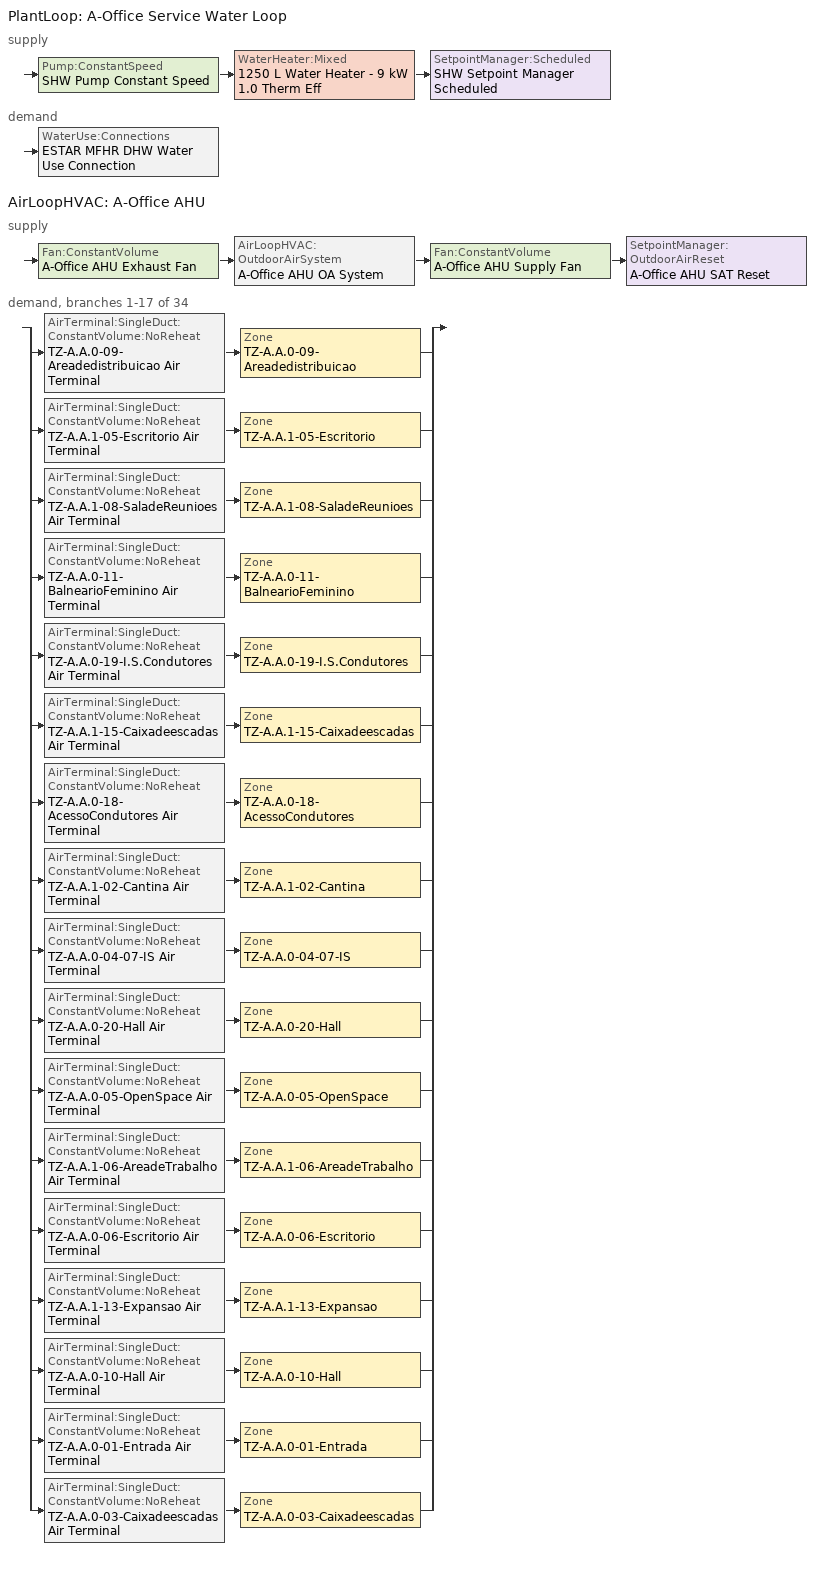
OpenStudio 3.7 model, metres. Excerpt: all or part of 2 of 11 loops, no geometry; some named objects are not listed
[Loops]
PlantLoop 'A-Office Service Water Loop'
 supply: Pump:ConstantSpeed 'SHW Pump Constant Speed' > WaterHeater:Mixed '1250 L Water Heater - 9 kW 1.0 Therm Eff' > SetpointManager:Scheduled 'SHW Setpoint Manager Scheduled'
 demand: WaterUse:Connections 'ESTAR MFHR DHW Water Use Connection'
AirLoopHVAC 'A-Office AHU'
 supply: Fan:ConstantVolume 'A-Office AHU Exhaust Fan' > AirLoopHVAC:OutdoorAirSystem 'A-Office AHU OA System' > Fan:ConstantVolume 'A-Office AHU Supply Fan' > SetpointManager:OutdoorAirReset 'A-Office AHU SAT Reset'
 demand, branches 1-17 of 34: split
  | AirTerminal:SingleDuct:ConstantVolume:NoReheat 'TZ-A.A.0-09-Areadedistribuicao Air Terminal' > Zone 'TZ-A.A.0-09-Areadedistribuicao'
  | AirTerminal:SingleDuct:ConstantVolume:NoReheat 'TZ-A.A.1-05-Escritorio Air Terminal' > Zone 'TZ-A.A.1-05-Escritorio'
  | AirTerminal:SingleDuct:ConstantVolume:NoReheat 'TZ-A.A.1-08-SaladeReunioes Air Terminal' > Zone 'TZ-A.A.1-08-SaladeReunioes'
  | AirTerminal:SingleDuct:ConstantVolume:NoReheat 'TZ-A.A.0-11-BalnearioFeminino Air Terminal' > Zone 'TZ-A.A.0-11-BalnearioFeminino'
  | AirTerminal:SingleDuct:ConstantVolume:NoReheat 'TZ-A.A.0-19-I.S.Condutores Air Terminal' > Zone 'TZ-A.A.0-19-I.S.Condutores'
  | AirTerminal:SingleDuct:ConstantVolume:NoReheat 'TZ-A.A.1-15-Caixadeescadas Air Terminal' > Zone 'TZ-A.A.1-15-Caixadeescadas'
  | AirTerminal:SingleDuct:ConstantVolume:NoReheat 'TZ-A.A.0-18-AcessoCondutores Air Terminal' > Zone 'TZ-A.A.0-18-AcessoCondutores'
  | AirTerminal:SingleDuct:ConstantVolume:NoReheat 'TZ-A.A.1-02-Cantina Air Terminal' > Zone 'TZ-A.A.1-02-Cantina'
  | AirTerminal:SingleDuct:ConstantVolume:NoReheat 'TZ-A.A.0-04-07-IS Air Terminal' > Zone 'TZ-A.A.0-04-07-IS'
  | AirTerminal:SingleDuct:ConstantVolume:NoReheat 'TZ-A.A.0-20-Hall Air Terminal' > Zone 'TZ-A.A.0-20-Hall'
  | AirTerminal:SingleDuct:ConstantVolume:NoReheat 'TZ-A.A.0-05-OpenSpace Air Terminal' > Zone 'TZ-A.A.0-05-OpenSpace'
  | AirTerminal:SingleDuct:ConstantVolume:NoReheat 'TZ-A.A.1-06-AreadeTrabalho Air Terminal' > Zone 'TZ-A.A.1-06-AreadeTrabalho'
  | AirTerminal:SingleDuct:ConstantVolume:NoReheat 'TZ-A.A.0-06-Escritorio Air Terminal' > Zone 'TZ-A.A.0-06-Escritorio'
  | AirTerminal:SingleDuct:ConstantVolume:NoReheat 'TZ-A.A.1-13-Expansao Air Terminal' > Zone 'TZ-A.A.1-13-Expansao'
  | AirTerminal:SingleDuct:ConstantVolume:NoReheat 'TZ-A.A.0-10-Hall Air Terminal' > Zone 'TZ-A.A.0-10-Hall'
  | AirTerminal:SingleDuct:ConstantVolume:NoReheat 'TZ-A.A.0-01-Entrada Air Terminal' > Zone 'TZ-A.A.0-01-Entrada'
  | AirTerminal:SingleDuct:ConstantVolume:NoReheat 'TZ-A.A.0-03-Caixadeescadas Air Terminal' > Zone 'TZ-A.A.0-03-Caixadeescadas'
[Sizing:Zone] Zone Cooling Design Supply Air Temperature Input Method=SupplyAirTemperature; Zone Cooling Design Supply Air Temperature {C}=13; Zone Cooling Design Supply Air Temperature Difference {deltaC}=11.11; Zone Heating Design Supply Air Temperature Input Method=SupplyAirTemperature; Zone Heating Design Supply Air Temperature {C}=41; Zone Heating Design Supply Air Temperature Difference {deltaC}=11.11; Zone Cooling Design Supply Air Humidity Ratio {kg-H2O/kg-air}=0.0085; Zone Heating Design Supply Air Humidity Ratio {kg-H2O/kg-air}=0.008; Cooling Design Air Flow Method=DesignDay; Heating Design Air Flow Method=DesignDay; Heating Maximum Air Flow Fraction=1; Account for Dedicated Outdoor Air System=No; Dedicated Outdoor Air System Control Strategy=NeutralSupplyAir; Dedicated Outdoor Air Low Setpoint Temperature for Design {C}=22; Dedicated Outdoor Air High Setpoint Temperature for Design {C}=24; Zone Load Sizing Method=Sensible Load Only No Latent Load; Zone Latent Cooling Design Supply Air Humidity Ratio Input Method=HumidityRatioDifference; Zone Cooling Design Supply Air Humidity Ratio Difference {kgWater/kgDryAir}=0.005; Zone Latent Heating Design Supply Air Humidity Ratio Input Method=HumidityRatioDifference; Zone Humidification Design Supply Air Humidity Ratio Difference {kgWater/kgDryAir}=0.005
TZ-A.A.0-09-Areadedistribuicao; TZ-A.A.0-18-AcessoCondutores; TZ-A.A.1-02-Cantina; TZ-A.A.0-20-Hall; TZ-A.A.0-05-OpenSpace; TZ-A.A.1-15-Caixadeescadas; TZ-A.A.0-19-I.S.Condutores; TZ-A.A.0-11-BalnearioFeminino; TZ-A.A.0-06-Escritorio; TZ-A.A.0-01-Entrada; TZ-A.A.0-04-07-IS; TZ-A.A.0-03-Caixadeescadas; TZ-A.A.0-10-Hall; TZ-A.A.1-06-AreadeTrabalho; TZ-A.A.1-08-SaladeReunioes; TZ-A.A.1-05-Escritorio; TZ-A.A.1-13-Expansao
[Zone equipment]
TZ-A.A.0-09-Areadedistribuicao: TZ-A.A.0-09-Areadedistribuicao Air Terminal
TZ-A.A.0-18-AcessoCondutores: TZ-A.A.0-18-AcessoCondutores Air Terminal
TZ-A.A.1-02-Cantina: TZ-A.A.1-02-Cantina VRF Terminal Unit, TZ-A.A.1-02-Cantina Air Terminal
TZ-A.A.0-20-Hall: TZ-A.A.0-20-Hall Air Terminal
TZ-A.A.0-05-OpenSpace: TZ-A.A.0-05-OpenSpace VRF Terminal Unit, TZ-A.A.0-05-OpenSpace Air Terminal
TZ-A.A.1-15-Caixadeescadas: TZ-A.A.1-15-Caixadeescadas Air Terminal
TZ-A.A.0-19-I.S.Condutores: TZ-A.A.0-19-I.S.Condutores Air Terminal
TZ-A.A.0-11-BalnearioFeminino: TZ-A.A.0-11-BalnearioFeminino VRF Terminal Unit, TZ-A.A.0-11-BalnearioFeminino Air Terminal
TZ-A.A.0-06-Escritorio: TZ-A.A.0-06-Escritorio VRF Terminal Unit, TZ-A.A.0-06-Escritorio Air Terminal
TZ-A.A.0-01-Entrada: TZ-A.A.0-01-Entrada VRF Terminal Unit, TZ-A.A.0-01-Entrada Air Terminal
TZ-A.A.0-04-07-IS: TZ-A.A.0-04-07-IS Air Terminal
TZ-A.A.0-03-Caixadeescadas: TZ-A.A.0-03-Caixadeescadas Air Terminal
TZ-A.A.0-10-Hall: TZ-A.A.0-10-Hall Air Terminal
TZ-A.A.1-06-AreadeTrabalho: TZ-A.A.1-06-AreadeTrabalho VRF Terminal Unit, TZ-A.A.1-06-AreadeTrabalho Air Terminal
TZ-A.A.1-08-SaladeReunioes: TZ-A.A.1-08-SaladeReunioes VRF Terminal Unit, TZ-A.A.1-08-SaladeReunioes Air Terminal
TZ-A.A.1-05-Escritorio: TZ-A.A.1-05-Escritorio VRF Terminal Unit, TZ-A.A.1-05-Escritorio Air Terminal
TZ-A.A.1-13-Expansao: TZ-A.A.1-13-Expansao Air Terminal
[WaterUse:Equipment:Definition] Target Temperature Schedule=SHW_Temperature_40C; Sensible Fraction Schedule=WaterUse Sensible Fraction Schedule 20p; Latent Fraction Schedule=WaterUse Latent Fraction Schedule 5p
Name | Peak Flow Rate {m3/s}
A.A.0-11-BalnearioFeminino Sink Water Use Equipment Definition; A.A.0-04-07-IS Sink Water Use Equipment Definition; A.A.0-12-BalnearioMasculino Sink Water Use Equipment Definition; A.A.0-19-I.S.Condutores Sink Water Use Equipment Definition | 0.0002
A.A.0-11-BalnearioFeminino Shower Water Use Equipment Definition; A.A.0-12-BalnearioMasculino Shower Water Use Equipment Definition | 0.000533333
A.A.0-13-14-15-IS Sink Water Use Equipment Definition | 0.0005
A.A.0-16-GabineteMedico Sink Water Use Equipment Definition; A.A.1-02-Cantina Sink Water Use Equipment Definition | 0.0001
A.A.1-09-10-11-IS Sink Water Use Equipment Definition | 0.0004
[PlantLoop]
A-Office Service Water Loop: Glycol Concentration=0; Maximum Loop Temperature {C}=60; Minimum Loop Temperature {C}=10; Plant Loop Volume {m3}=Autocalculate; Load Distribution Scheme=Optimal
[Sizing:Plant]
A-Office Service Water Loop: Loop Type=Heating; Design Loop Exit Temperature {C}=60; Loop Design Temperature Difference {deltaC}=5; Sizing Option=NonCoincident; Zone Timesteps in Averaging Window=1; Coincident Sizing Factor Mode=None
[SetpointManager:Scheduled]
SHW Setpoint Manager Scheduled: Control Variable=Temperature; Schedule=SHW_Temperature_60C; Setpoint Node or NodeList=Service Water Loop Supply Outlet Node
[Pump:ConstantSpeed]
SHW Pump Constant Speed: Rated Flow Rate {m3/s}=autosize; Rated Pump Head {Pa}=29891; Rated Power Consumption {W}=autosize; Motor Efficiency=0.855; Fraction of Motor Inefficiencies to Fluid Stream=0; Pump Control Type=Intermittent; Design Power Sizing Method=PowerPerFlowPerPressure; Design Electric Power per Unit Flow Rate {W/(m3/s)}=348701.1; Design Shaft Power per Unit Flow Rate per Unit Head {W-s/m3-Pa}=1.28205
[WaterHeater:Mixed]
1250 L Water Heater - 9 kW 1.0 Therm Eff: Tank Volume {m3}=1.25; Setpoint Temperature Schedule=SHW_Temperature_60C; Deadband Temperature Difference {deltaC}=5; Maximum Temperature Limit {C}=80; Heater Control Type=Cycle; Heater Maximum Capacity {W}=9000; Heater Fuel Type=Electricity; Heater Thermal Efficiency=0.95; Off Cycle Parasitic Fuel Consumption Rate {W}=135; Off Cycle Parasitic Fuel Type=Electricity; Off Cycle Parasitic Heat Fraction to Tank=0; On Cycle Parasitic Fuel Consumption Rate {W}=135; On Cycle Parasitic Fuel Type=Electricity; On Cycle Parasitic Heat Fraction to Tank=0; Ambient Temperature Indicator=Schedule; Ambient Temperature Schedule=Water Heater Ambient Temp Schedule - 20C; Off Cycle Loss Coefficient to Ambient Temperature {W/K}=11.6722; On Cycle Loss Coefficient to Ambient Temperature {W/K}=11.6722; Use Side Effectiveness=1; Source Side Effectiveness=1; Use Side Design Flow Rate {m3/s}=autosize; Source Side Design Flow Rate {m3/s}=autosize; Indirect Water Heating Recovery Time {hr}=1.5; Source Side Flow Control Mode=IndirectHeatPrimarySetpoint
[WaterHeater:Sizing]
1250 L Water Heater - 9 kW 1.0 Therm Eff: Design Mode=PeakDraw; Time Storage Can Meet Peak Draw {hr}=1; Time for Tank Recovery {hr}=7.5; Nominal Tank Volume for Autosizing Plant Connections {m3}=1.25
[WaterUse:Equipment]
Name | Water Use Equipment Definition | Space | Flow Rate Fraction Schedule
A.A.0-04-07-IS Sink | A.A.0-04-07-IS Sink Water Use Equipment Definition | A.A.0-04-07-IS | SHW Sink Fraction Schedule
A.A.0-11-BalnearioFeminino Sink | A.A.0-11-BalnearioFeminino Sink Water Use Equipment Definition | A.A.0-11-BalnearioFeminino | SHW Sink Fraction Schedule
A.A.0-11-BalnearioFeminino Shower | A.A.0-11-BalnearioFeminino Shower Water Use Equipment Definition | A.A.0-11-BalnearioFeminino | SHW Shower Fraction Schedule
A.A.0-12-BalnearioMasculino Sink | A.A.0-12-BalnearioMasculino Sink Water Use Equipment Definition | A.A.0-12-BalnearioMasculino | SHW Sink Fraction Schedule
A.A.0-12-BalnearioMasculino Shower | A.A.0-12-BalnearioMasculino Shower Water Use Equipment Definition | A.A.0-12-BalnearioMasculino | SHW Shower Fraction Schedule
A.A.0-13-14-15-IS Sink | A.A.0-13-14-15-IS Sink Water Use Equipment Definition | A.A.0-13-14-15-IS | SHW Sink Fraction Schedule
A.A.0-16-GabineteMedico Sink | A.A.0-16-GabineteMedico Sink Water Use Equipment Definition | A.A.0-16-GabineteMedico | SHW Sink Fraction Schedule
A.A.0-19-I.S.Condutores Sink | A.A.0-19-I.S.Condutores Sink Water Use Equipment Definition | A.A.0-19-I.S.Condutores | SHW Sink Fraction Schedule
A.A.1-02-Cantina Sink | A.A.1-02-Cantina Sink Water Use Equipment Definition | A.A.1-02-Cantina | SHW Sink Fraction Schedule
A.A.1-09-10-11-IS Sink | A.A.1-09-10-11-IS Sink Water Use Equipment Definition | A.A.1-09-10-11-IS | SHW Sink Fraction Schedule
[WaterUse:Connections]
ESTAR MFHR DHW Water Use Connection: Drain Water Heat Exchanger Type=None; Drain Water Heat Exchanger Destination=Plant; Water Use Equipment Name 1=A.A.0-04-07-IS Sink; Water Use Equipment Name 2=A.A.0-11-BalnearioFeminino Sink; Water Use Equipment Name 3=A.A.0-11-BalnearioFeminino Shower; Water Use Equipment Name 4=A.A.0-12-BalnearioMasculino Sink; Water Use Equipment Name 5=A.A.0-12-BalnearioMasculino Shower; Water Use Equipment Name 6=A.A.0-13-14-15-IS Sink; Water Use Equipment Name 7=A.A.0-16-GabineteMedico Sink; Water Use Equipment Name 8=A.A.0-19-I.S.Condutores Sink; Water Use Equipment Name 9=A.A.1-02-Cantina Sink; Water Use Equipment Name 10=A.A.1-09-10-11-IS Sink
[AirConditioner:VariableRefrigerantFlow]
A-Office VRF System: Availability Schedule=Always On Discrete; Gross Rated Total Cooling Capacity {W}=Autosize; Gross Rated Cooling COP {W/W}=3.55; Minimum Outdoor Temperature in Cooling Mode {C}=-15; Maximum Outdoor Temperature in Cooling Mode {C}=50; Cooling Capacity Ratio Modifier Function of Low Temperature Curve=vrf_cool_cap_f_of_low_temp; Cooling Capacity Ratio Boundary Curve=vrf_cool_cap_ratio_boundary; Cooling Capacity Ratio Modifier Function of High Temperature Curve=vrf_cool_cap_f_of_high_temp; Cooling Energy Input Ratio Modifier Function of Low Temperature Curve=vrf_cool_eir_f_of_low_temp; Cooling Energy Input Ratio Boundary Curve=vrf_cool_eir_ratio_boundary; Cooling Energy Input Ratio Modifier Function of High Temperature Curve=vrf_cool_eir_f_of_high_temp; Cooling Energy Input Ratio Modifier Function of Low Part-Load Ratio Curve=vrf_cool_eir_f_of_low_temp 1; Cooling Energy Input Ratio Modifier Function of High Part-Load Ratio Curve=vrf_cooling_eir_high_plr; Cooling Combination Ratio Correction Factor Curve=vrf_cooling_comb_ratio; Cooling Part-Load Fraction Correlation Curve=vrf_cooling_cplffplr; Gross Rated Heating Capacity {W}=Autosize; Rated Heating Capacity Sizing Ratio {W/W}=1; Rated Heating COP {W/W}=3.72; Minimum Outdoor Temperature in Heating Mode {C}=-25; Maximum Outdoor Temperature in Heating Mode {C}=16.1; Heating Capacity Ratio Modifier Function of Low Temperature Curve=vrf_heat_cap_f_of_low_temp; Heating Capacity Ratio Boundary Curve=vrf_heat_cap_ratio_boundary; Heating Capacity Ratio Modifier Function of High Temperature Curve=vrf_heat_cap_f_of_high_temp; Heating Energy Input Ratio Modifier Function of Low Temperature Curve=vrf_heat_eir_f_of_low_temp; Heating Energy Input Ratio Boundary Curve=vrf_heat_eir_boundary; Heating Energy Input Ratio Modifier Function of High Temperature Curve=vrf_heat_eir_f_of_high_temp; Heating Performance Curve Outdoor Temperature Type=WetBulbTemperature; Heating Energy Input Ratio Modifier Function of Low Part-Load Ratio Curve=vrf_heating_eir_low_plr; Heating Energy Input Ratio Modifier Function of High Part-Load Ratio Curve=vrf_heating_eir_hi_plr; Heating Combination Ratio Correction Factor Curve=vrf_heating_comb_ratio; Heating Part-Load Fraction Correlation Curve=vrf_heating_cplffplr; Minimum Heat Pump Part-Load Ratio=0.25; Zone Name for Master Thermostat Location=TZ-A.A.1-06-AreadeTrabalho; Master Thermostat Priority Control Type=LoadPriority; Heat Pump Waste Heat Recovery=Yes; Equivalent Piping Length used for Piping Correction Factor in Cooling Mode {m}=30.48; Vertical Height used for Piping Correction Factor {m}=10.668; Piping Correction Factor for Length in Cooling Mode Curve=Air Conditioner Variable Refrigerant Flow 1 CoolingLengthCorrectionFactor; Piping Correction Factor for Height in Cooling Mode Coefficient {1/m}=-0.000386; Equivalent Piping Length used for Piping Correction Factor in Heating Mode {m}=30.48; Piping Correction Factor for Height in Heating Mode Coefficient {1/m}=0; Crankcase Heater Power per Compressor {W}=15; Number of Compressors=3; Ratio of Compressor Size to Total Compressor Capacity {W/W}=0.33; Maximum Outdoor Dry-bulb Temperature for Crankcase Heater {C}=7; Defrost Strategy=Resistive; Defrost Control=OnDemand; Defrost Energy Input Ratio Modifier Function of Temperature Curve=vrf_defrost_eir_f_of_temp; Defrost Time Period Fraction=0.058333; Resistive Defrost Heater Capacity {W}=1e-07; Maximum Outdoor Dry-bulb Temperature for Defrost Operation {C}=7; Water Condenser Volume Flow Rate {m3/s}=autosize; Evaporative Condenser Effectiveness=0.9; Evaporative Condenser Air Flow Rate {m3/s}=autosize; Evaporative Condenser Pump Rated Power Consumption {W}=autosize; Basin Heater Capacity {W/K}=0; Basin Heater Setpoint Temperature {C}=2; Fuel Type=Electricity; Minimum Outdoor Temperature in Heat Recovery Mode {C}=-10; Maximum Outdoor Temperature in Heat Recovery Mode {C}=50; Initial Heat Recovery Cooling Capacity Fraction {W/W}=0.5; Heat Recovery Cooling Capacity Time Constant {hr}=0.083; Initial Heat Recovery Cooling Energy Fraction {W/W}=1; Heat Recovery Cooling Energy Time Constant {hr}=0; Initial Heat Recovery Heating Capacity Fraction {W/W}=0.5; Heat Recovery Heating Capacity Time Constant {hr}=0.083; Initial Heat Recovery Heating Energy Fraction {W/W}=0.5; Heat Recovery Heating Energy Time Constant {hr}=0
[ZoneHVAC:TerminalUnit:VariableRefrigerantFlow] Terminal Unit Availability schedule=Always On Discrete; Outdoor Air Flow Rate During Cooling Operation {m3/s}=0; Outdoor Air Flow Rate During Heating Operation {m3/s}=0; Outdoor Air Flow Rate When No Cooling or Heating is Needed {m3/s}=0; Supply Air Fan Operating Mode Schedule=Always Off Discrete; Supply Air Fan Placement=DrawThrough; Zone Terminal Unit On Parasitic Electric Energy Use {W}=0; Zone Terminal Unit Off Parasitic Electric Energy Use {W}=0; Rated Total Heating Capacity Sizing Ratio {W/W}=1; Maximum Supply Air Temperature from Supplemental Heater {C}=Autosize; Maximum Outdoor Dry-Bulb Temperature for Supplemental Heater Operation {C}=21
Name | Supply Air Flow Rate During Cooling Operation {m3/s} | Supply Air Flow Rate When No Cooling is Needed {m3/s} | Supply Air Flow Rate During Heating Operation {m3/s} | Supply Air Flow Rate When No Heating is Needed {m3/s} | Supply Air Fan | Cooling Coil | Heating Coil
TZ-A.A.1-05-Escritorio VRF Terminal Unit | 0.158 | Autosize | 0.158 | Autosize | TZ-A.A.1-05-Escritorio VRF Unit Cycling Fan | TZ-A.A.1-05-Escritorio VRF Cooling Coil | TZ-A.A.1-05-Escritorio VRF Heating Coil
TZ-A.A.1-08-SaladeReunioes VRF Terminal Unit | 0.183 | Autosize | 0.183 | Autosize | TZ-A.A.1-08-SaladeReunioes VRF Unit Cycling Fan | TZ-A.A.1-08-SaladeReunioes VRF Cooling Coil | TZ-A.A.1-08-SaladeReunioes VRF Heating Coil
TZ-A.A.0-11-BalnearioFeminino VRF Terminal Unit | 0.15 | Autosize | 0.15 | Autosize | TZ-A.A.0-11-BalnearioFeminino VRF Unit Cycling Fan | TZ-A.A.0-11-BalnearioFeminino VRF Cooling Coil | TZ-A.A.0-11-BalnearioFeminino VRF Heating Coil
TZ-A.A.1-02-Cantina VRF Terminal Unit | 0.868 | Autosize | 0.868 | Autosize | TZ-A.A.1-02-Cantina VRF Unit Cycling Fan | TZ-A.A.1-02-Cantina VRF Cooling Coil | TZ-A.A.1-02-Cantina VRF Heating Coil
TZ-A.A.0-05-OpenSpace VRF Terminal Unit | 0.316 | Autosize | 0.316 | Autosize | TZ-A.A.0-05-OpenSpace VRF Unit Cycling Fan | TZ-A.A.0-05-OpenSpace VRF Cooling Coil | TZ-A.A.0-05-OpenSpace VRF Heating Coil
TZ-A.A.1-06-AreadeTrabalho VRF Terminal Unit | 0.549 | Autosize | 0.549 | Autosize | TZ-A.A.1-06-AreadeTrabalho VRF Unit Cycling Fan | TZ-A.A.1-06-AreadeTrabalho VRF Cooling Coil | TZ-A.A.1-06-AreadeTrabalho VRF Heating Coil
TZ-A.A.0-06-Escritorio VRF Terminal Unit | Autosize | 0 | Autosize | 0 | TZ-A.A.0-06-Escritorio VRF Unit Cycling Fan | TZ-A.A.0-06-Escritorio VRF Cooling Coil | TZ-A.A.0-06-Escritorio VRF Heating Coil
TZ-A.A.0-01-Entrada VRF Terminal Unit | 0.142 | 0 | 0.142 | 0 | TZ-A.A.0-01-Entrada VRF Unit Cycling Fan | TZ-A.A.0-01-Entrada VRF Cooling Coil | TZ-A.A.0-01-Entrada VRF Heating Coil
[Coil:Cooling:DX:VariableRefrigerantFlow] Availability Schedule=Always On Discrete
Name | Rated Total Cooling Capacity {W} | Rated Sensible Heat Ratio | Rated Air Flow Rate {m3/s} | Cooling Capacity Ratio Modifier Function of Temperature Curve | Cooling Capacity Modifier Curve Function of Flow Fraction
TZ-A.A.1-05-Escritorio VRF Cooling Coil | 3600 | 0.688889 | 0.158 | TZ-A.A.1-05-Escritorio VRFTUCoolCapFT Curve | TZ-A.A.1-05-Escritorio VRFACCoolCapFFF Curve
TZ-A.A.1-08-SaladeReunioes VRF Cooling Coil | 4500 | 0.688889 | 0.183 | TZ-A.A.1-08-SaladeReunioes VRFTUCoolCapFT Curve | TZ-A.A.1-08-SaladeReunioes VRFACCoolCapFFF Curve
TZ-A.A.0-11-BalnearioFeminino VRF Cooling Coil | 2800 | 0.75 | 0.15 | TZ-A.A.0-11-BalnearioFeminino VRFTUCoolCapFT Curve | TZ-A.A.0-11-BalnearioFeminino VRFACCoolCapFFF Curve
TZ-A.A.1-02-Cantina VRF Cooling Coil | 22400 | 0.678571 | 0.868 | TZ-A.A.1-02-Cantina VRFTUCoolCapFT Curve | TZ-A.A.1-02-Cantina VRFACCoolCapFFF Curve
TZ-A.A.0-05-OpenSpace VRF Cooling Coil | 7200 | 0.688889 | 0.316 | TZ-A.A.0-05-OpenSpace VRFTUCoolCapFT Curve | TZ-A.A.0-05-OpenSpace VRFACCoolCapFFF Curve
TZ-A.A.1-06-AreadeTrabalho VRF Cooling Coil | 13500 | 0.688889 | 0.549 | TZ-A.A.1-06-AreadeTrabalho VRFTUCoolCapFT Curve | TZ-A.A.1-06-AreadeTrabalho VRFACCoolCapFFF Curve
TZ-A.A.0-06-Escritorio VRF Cooling Coil | 1700 | 0.876471 | 0.133 | TZ-A.A.0-06-Escritorio VRFTUCoolCapFT Curve | TZ-A.A.0-06-Escritorio VRFACCoolCapFFF Curve
TZ-A.A.0-01-Entrada VRF Cooling Coil | 2200 | 0.768182 | 0.142 | TZ-A.A.0-01-Entrada VRFTUCoolCapFT Curve | TZ-A.A.0-01-Entrada VRFACCoolCapFFF Curve
[Coil:Heating:DX:VariableRefrigerantFlow] Availability Schedule=Always On Discrete
Name | Rated Total Heating Capacity {W} | Rated Air Flow Rate {m3/s} | Heating Capacity Ratio Modifier Function of Temperature Curve | Heating Capacity Modifier Function of Flow Fraction Curve
TZ-A.A.1-05-Escritorio VRF Heating Coil | 4000 | 0.158 | TZ-A.A.1-05-Escritorio VRFTUHeatCAPFT Curve | TZ-A.A.1-05-Escritorio VRFACCoolCapFFF Curve 1
TZ-A.A.1-08-SaladeReunioes VRF Heating Coil | 5000 | 0.183 | TZ-A.A.1-08-SaladeReunioes VRFTUHeatCAPFT Curve | TZ-A.A.1-08-SaladeReunioes VRFACCoolCapFFF Curve 1
TZ-A.A.0-11-BalnearioFeminino VRF Heating Coil | 3200 | 0.15 | TZ-A.A.0-11-BalnearioFeminino VRFTUHeatCAPFT Curve | TZ-A.A.0-11-BalnearioFeminino VRFACCoolCapFFF Curve 1
TZ-A.A.1-02-Cantina VRF Heating Coil | 25200 | 0.868 | TZ-A.A.1-02-Cantina VRFTUHeatCAPFT Curve | TZ-A.A.1-02-Cantina VRFACCoolCapFFF Curve 1
TZ-A.A.0-05-OpenSpace VRF Heating Coil | 8000 | 0.316 | TZ-A.A.0-05-OpenSpace VRFTUHeatCAPFT Curve | TZ-A.A.0-05-OpenSpace VRFACCoolCapFFF Curve 1
TZ-A.A.1-06-AreadeTrabalho VRF Heating Coil | 15000 | 0.549 | TZ-A.A.1-06-AreadeTrabalho VRFTUHeatCAPFT Curve | TZ-A.A.1-06-AreadeTrabalho VRFACCoolCapFFF Curve 1
TZ-A.A.0-06-Escritorio VRF Heating Coil | 1900 | 0.133 | TZ-A.A.0-06-Escritorio VRFTUHeatCAPFT Curve | TZ-A.A.0-06-Escritorio VRFACCoolCapFFF Curve 1
TZ-A.A.0-01-Entrada VRF Heating Coil | 2500 | 0.142 | TZ-A.A.0-01-Entrada VRFTUHeatCAPFT Curve | TZ-A.A.0-01-Entrada VRFACCoolCapFFF Curve 1
[Fan:OnOff] Availability Schedule=Always On Discrete; Fan Total Efficiency=0.385; Motor Efficiency=0.7; Motor In Airstream Fraction=1
Name | Pressure Rise {Pa} | Maximum Flow Rate {m3/s} | Fan Power Ratio Function of Speed Ratio Curve | Fan Efficiency Ratio Function of Speed Ratio Curve
TZ-A.A.1-05-Escritorio VRF Unit Cycling Fan | 48.7342 | 0.158 | TZ-A.A.1-05-Escritorio VRF Fan On Off Power Curve | TZ-A.A.1-05-Escritorio VRF Fan On Off Efficiency Curve
TZ-A.A.1-08-SaladeReunioes VRF Unit Cycling Fan | 63.1148 | 0.183 | TZ-A.A.1-08-SaladeReunioes VRF Fan On Off Power Curve | TZ-A.A.1-08-SaladeReunioes VRF Fan On Off Efficiency Curve
TZ-A.A.0-11-BalnearioFeminino VRF Unit Cycling Fan | 51.3333 | 0.15 | TZ-A.A.0-11-BalnearioFeminino VRF Fan On Off Power Curve | TZ-A.A.0-11-BalnearioFeminino VRF Fan On Off Efficiency Curve
TZ-A.A.1-02-Cantina VRF Unit Cycling Fan | 53.2258 | 0.868 | TZ-A.A.1-02-Cantina VRF Fan On Off Power Curve | TZ-A.A.1-02-Cantina VRF Fan On Off Efficiency Curve
TZ-A.A.0-05-OpenSpace VRF Unit Cycling Fan | 48.7342 | 0.316 | TZ-A.A.0-05-OpenSpace VRF Fan On Off Power Curve | TZ-A.A.0-05-OpenSpace VRF Fan On Off Efficiency Curve
TZ-A.A.1-06-AreadeTrabalho VRF Unit Cycling Fan | 63.1148 | 0.549 | TZ-A.A.1-06-AreadeTrabalho VRF Fan On Off Power Curve | TZ-A.A.1-06-AreadeTrabalho VRF Fan On Off Efficiency Curve
TZ-A.A.0-06-Escritorio VRF Unit Cycling Fan | 57.8947 | 0.133 | TZ-A.A.0-06-Escritorio VRF Fan On Off Power Curve | TZ-A.A.0-06-Escritorio VRF Fan On Off Efficiency Curve
TZ-A.A.0-01-Entrada VRF Unit Cycling Fan | 54.2254 | 0.142 | TZ-A.A.0-01-Entrada VRF Fan On Off Power Curve | TZ-A.A.0-01-Entrada VRF Fan On Off Efficiency Curve
[AirLoopHVAC]
A-Office AHU: Availability Schedule=A-Office AHU Occ Sch; Design Supply Air Flow Rate {m3/s}=autosize; Design Return Air Flow Fraction of Supply Air Flow=1
[Sizing:System]
A-Office AHU: Type of Load to Size On=VentilationRequirement; Central Heating Maximum System Air Flow Ratio=1; Preheat Design Temperature {C}=7; Preheat Design Humidity Ratio {kg-H2O/kg-Air}=0.008; Precool Design Temperature {C}=12.8; Precool Design Humidity Ratio {kg-H2O/kg-Air}=0.008; Central Cooling Design Supply Air Temperature {C}=15.5556; Central Heating Design Supply Air Temperature {C}=21.1111; Sizing Option=NonCoincident; 100% Outdoor Air in Cooling=Yes; 100% Outdoor Air in Heating=Yes; Central Cooling Design Supply Air Humidity Ratio {kg-H2O/kg-Air}=0.0085; Zone Maximum Outdoor Air Fraction=1; Cooling Supply Air Flow Rate Per Floor Area {m3/s-m2}=0.00996765; Cooling Fraction of Autosized Cooling Supply Air Flow Rate=1; Cooling Supply Air Flow Rate Per Unit Cooling Capacity {m3/s-W}=3.94755e-05; Heating Supply Air Flow Rate Per Floor Area {m3/s-m2}=0.00996765; Heating Fraction of Autosized Heating Supply Air Flow Rate=1; Heating Fraction of Autosized Cooling Supply Air Flow Rate=1; Heating Supply Air Flow Rate Per Unit Heating Capacity {m3/s-W}=3.15882e-05; Cooling Design Capacity Method=CoolingDesignCapacity; Cooling Design Capacity {W}=autosize; Cooling Design Capacity Per Floor Area {W/m2}=234.7; Fraction of Autosized Cooling Design Capacity=1; Heating Design Capacity Method=HeatingDesignCapacity; Heating Design Capacity {W}=autosize; Heating Design Capacity Per Floor Area {W/m2}=157; Fraction of Autosized Heating Design Capacity=1; Central Cooling Capacity Control Method=OnOff; Occupant Diversity=autosize
[Fan:ConstantVolume] Availability Schedule=Always On Discrete; Maximum Flow Rate {m3/s}=AutoSize; Motor In Airstream Fraction=1
Name | Fan Total Efficiency | Pressure Rise {Pa} | Motor Efficiency
A-Office AHU Supply Fan | 0.58175 | 727.1875 | 0.895
A-Office AHU Exhaust Fan | 0.56225 | 702.8125 | 0.865
[Controller:OutdoorAir]
A-Office AHU Outdoor Air Controller: Minimum Outdoor Air Flow Rate {m3/s}=Autosize; Maximum Outdoor Air Flow Rate {m3/s}=Autosize; Economizer Control Type=NoEconomizer; Economizer Control Action Type=ModulateFlow; Lockout Type=LockoutWithHeating; Minimum Limit Type=FixedMinimum; Minimum Outdoor Air Schedule=Always On Discrete; Minimum Fraction of Outdoor Air Schedule=Always On Discrete; Controller Mechanical Ventilation=A-Office AHU Mechanical Ventilation Controller; High Humidity Control=No; Heat Recovery Bypass Control Type=BypassWhenWithinEconomizerLimits; Economizer Operation Staging=InterlockedWithMechanicalCooling
[Controller:MechanicalVentilation]
A-Office AHU Mechanical Ventilation Controller: Availability Schedule=Always On Discrete; Demand Controlled Ventilation=Yes; System Outdoor Air Method=ZoneSum
[AirLoopHVAC:OutdoorAirSystem]
A-Office AHU OA System: Controller=A-Office AHU Outdoor Air Controller
[SetpointManager:OutdoorAirReset]
A-Office AHU SAT Reset: Control Variable=Temperature; Setpoint at Outdoor Low Temperature {C}=22; Outdoor Low Temperature {C}=7; Setpoint at Outdoor High Temperature {C}=24; Outdoor High Temperature {C}=16; Setpoint Node or NodeList=A-Office AHU Supply Outlet Node
[AirTerminal:SingleDuct:ConstantVolume:NoReheat] Availability Schedule=Always On Discrete; Maximum Air Flow Rate {m3/s}=AutoSize
TZ-A.A.0-09-Areadedistribuicao Air Terminal; TZ-A.A.1-05-Escritorio Air Terminal; TZ-A.A.1-08-SaladeReunioes Air Terminal; TZ-A.A.0-11-BalnearioFeminino Air Terminal; TZ-A.A.0-19-I.S.Condutores Air Terminal; TZ-A.A.1-15-Caixadeescadas Air Terminal; TZ-A.A.0-18-AcessoCondutores Air Terminal; TZ-A.A.1-02-Cantina Air Terminal; TZ-A.A.0-04-07-IS Air Terminal; TZ-A.A.0-20-Hall Air Terminal; TZ-A.A.0-05-OpenSpace Air Terminal; TZ-A.A.1-06-AreadeTrabalho Air Terminal; TZ-A.A.0-06-Escritorio Air Terminal; TZ-A.A.1-13-Expansao Air Terminal; TZ-A.A.0-10-Hall Air Terminal; TZ-A.A.0-01-Entrada Air Terminal; TZ-A.A.0-03-Caixadeescadas Air Terminal
[Schedule:Ruleset]
Name | Default Day Schedule | Summer Design Day Schedule | Winter Design Day Schedule
SHW_Temperature_40C | SHW_Temperature_40C_Default | SHW_Temperature_40C_Summer_Design_Day | SHW_Temperature_40C_Winter_Design_Day
WaterUse Sensible Fraction Schedule 20p | WaterUse Sensible Fraction Schedule 20p Day
WaterUse Latent Fraction Schedule 5p | WaterUse Latent Fraction Schedule 5p Day
SHW_Temperature_60C | SHW_Temperature_60C_Default | SHW_Temperature_60C_Summer_Design_Day | SHW_Temperature_60C_Winter_Design_Day
Water Heater Ambient Temp Schedule - 20C | Water Heater Ambient Temp Schedule - 20C_Default | Water Heater Ambient Temp Schedule - 20C_Summer_Design_Day | Water Heater Ambient Temp Schedule - 20C_Winter_Design_Day
SHW Shower Fraction Schedule | SHW Shower Fraction Schedule Default
SHW Sink Fraction Schedule | SHW Sink Fraction Schedule Default
A-Office AHU Occ Sch | A-Office AHU Occ Sch Default | A-Office AHU Occ Sch Summer Design Day | A-Office AHU Occ Sch Winter Design Day
[Schedule:Day]
SHW_Temperature_40C_Default; SHW_Temperature_40C_Summer_Design_Day; SHW_Temperature_40C_Winter_Design_Day: 24, 0, 40
WaterUse Sensible Fraction Schedule 20p Day: 24, 0, 0.2
WaterUse Latent Fraction Schedule 5p Day: 24, 0, 0.05
SHW_Temperature_60C_Default; SHW_Temperature_60C_Summer_Design_Day; SHW_Temperature_60C_Winter_Design_Day: 24, 0, 60
Water Heater Ambient Temp Schedule - 20C_Default; Water Heater Ambient Temp Schedule - 20C_Summer_Design_Day; Water Heater Ambient Temp Schedule - 20C_Winter_Design_Day: 24, 0, 20
SHW Shower Fraction Schedule Default: 8, 0, 0, 8, 30, 0.25, 18, 0, 0, 18, 30, 0.25, 24, 0, 0
SHW Shower Fraction Schedule Weekend; SHW Sink Fraction Schedule Weekend; A-Office AHU Occ Sch Sunday: 24, 0, 0
SHW Sink Fraction Schedule Default: 8, 0, 0, 18, 0, 0.025, 24, 0, 0
A-Office AHU Occ Sch Default: 5, 0, 0, 18, 0, 1, 24, 0, 0
A-Office AHU Occ Sch Winter Design Day; A-Office AHU Occ Sch Summer Design Day: 24, 0, 1
[Schedule:Rule] Rule Order=0; Apply Sunday=Yes
Name | Schedule Ruleset | Day Schedule | Apply Saturday | Date Specification Type | Start Month | Start Day | End Month | End Day
SHW Shower Fraction Schedule Weekend | SHW Shower Fraction Schedule | SHW Shower Fraction Schedule Weekend | Yes
SHW Sink Fraction Schedule Weekend | SHW Sink Fraction Schedule | SHW Sink Fraction Schedule Weekend | Yes
A-Office AHU Occ Sch Sunday Rule | A-Office AHU Occ Sch | A-Office AHU Occ Sch Sunday | No | DateRange | 1 | 1 | 12 | 31
[Schedule:Constant]
Name | Value
Always On Discrete | 1
Always Off Discrete | 0
[Curve:Biquadratic]
Name | Coefficient1 Constant | Coefficient2 x | Coefficient3 x**2 | Coefficient4 y | Coefficient5 y**2 | Coefficient6 x*y | Minimum Value of x | Maximum Value of x | Minimum Value of y | Maximum Value of y | Minimum Curve Output | Maximum Curve Output
Air Conditioner Variable Refrigerant Flow 1 CoolingLengthCorrectionFactor | 2.03882 | -0.00242606 | 3.5512e-06 | -1.68581 | 0.668703 | -4.5706e-05 | 7.62 | 182.88 | 0.8 | 1.5
vrf_cool_cap_f_of_low_temp | -1.69653 | 0.207248 | -0.00343146 | 0.0163816 | -6.73872e-05 | -0.000849848 | 13.9 | 23.9 | -5 | 43.3 | 0.59 | 1.33
vrf_cool_cap_f_of_high_temp | 0.686736 | 0.0207631 | 0.0005447 | -0.0016218 | -4.259e-07 | -0.0003392 | 15 | 24 | 16 | 43
vrf_cool_eir_f_of_low_temp | -1.61908 | 0.185965 | -0.0038961 | -0.00901995 | 0.0003034 | 0.000476049 | 13.9 | 23.9 | -5 | 43.3 | 0.27 | 1.15
vrf_cool_eir_f_of_high_temp | -1.43951 | 0.161985 | -0.00349118 | 0.0269443 | 0.000134616 | -0.000671494 | 15 | 23.9 | 16.8 | 43.3
vrf_heat_cap_f_of_low_temp | 0.98322 | 0.0157168 | -0.000835032 | 0.0522939 | -0.000531556 | -0.00190606 | 16.1 | 23.9 | -25 | 13.3 | 0.515152 | 1.2
vrf_heat_cap_f_of_high_temp | 2.58599 | -0.0953227 | 0.000955329 | 0 | 0 | 0 | 21.1 | 27.2 | -944 | 15
vrf_heat_eir_f_of_low_temp | 0.75683 | 0.04575 | -0.00136357 | 0.0554885 | -0.00120701 | -0.00303329 | 16.1 | 23.9 | -25 | 13.3 | 0.7 | 1.184
vrf_heat_eir_f_of_high_temp | 1.38857 | -0.0229771 | 0.000537274 | -0.0273937 | 0.000403043 | -5.9786e-05 | 21.1 | 27.2 | 0 | 1
vrf_defrost_eir_f_of_temp | -1.61908 | 0.185965 | -0.0038961 | -0.00901995 | 0.0003034 | 0.000476049 | 13.9 | 23.9 | -5 | 50 | 0.27 | 1.155
TZ-A.A.1-05-Escritorio VRFTUCoolCapFT Curve; TZ-A.A.0-05-OpenSpace VRFTUCoolCapFT Curve | -0.102334 | 0.0254279 | 0.0017118 | 0 | 0 | 0 | 14 | 24 | 35 | 35 | 0.58 | 1.5
TZ-A.A.1-05-Escritorio VRFTUHeatCAPFT Curve; TZ-A.A.0-05-OpenSpace VRFTUHeatCAPFT Curve | 2.88996 | -0.356933 | 0.0132663 | 0 | 0 | 0 | 16 | 24 | 35 | 35 | 0.58 | 1.94
TZ-A.A.1-08-SaladeReunioes VRFTUCoolCapFT Curve; TZ-A.A.1-06-AreadeTrabalho VRFTUCoolCapFT Curve | -0.243772 | 0.03939 | 0.00136944 | 0 | 0 | 0 | 14 | 24 | 35 | 35 | 0.58 | 1.49
TZ-A.A.1-08-SaladeReunioes VRFTUHeatCAPFT Curve; TZ-A.A.1-06-AreadeTrabalho VRFTUHeatCAPFT Curve | 3.11664 | -0.384707 | 0.0141439 | 0 | 0 | 0 | 16 | 24 | 35 | 35 | 0.59 | 2
TZ-A.A.0-11-BalnearioFeminino VRFTUCoolCapFT Curve | -0.230132 | 0.0372249 | 0.00145058 | 0 | 0 | 0 | 14 | 24 | 35 | 35 | 0.57 | 1.5
TZ-A.A.0-11-BalnearioFeminino VRFTUHeatCAPFT Curve | 3.20703 | -0.390442 | 0.0141707 | 0 | 0 | 0 | 16 | 24 | 35 | 35 | 0.59 | 1.97
TZ-A.A.1-02-Cantina VRFTUCoolCapFT Curve | -0.338745 | 0.0495098 | 0.00110044 | 0 | 0 | 0 | 14 | 24 | 35 | 35 | 0.57 | 1.48
TZ-A.A.1-02-Cantina VRFTUHeatCAPFT Curve | 3.40151 | -0.409885 | 0.0146304 | 0 | 0 | 0 | 16 | 24 | 35 | 35 | 0.59 | 1.96
TZ-A.A.0-06-Escritorio VRFTUCoolCapFT Curve | -0.270786 | 0.0452463 | 0.0011534 | 0 | 0 | 0 | 14 | 24 | 35 | 35 | 0.59 | 1.47
TZ-A.A.0-06-Escritorio VRFTUHeatCAPFT Curve | 3.4066 | -0.413356 | 0.0148298 | 0 | 0 | 0 | 16 | 24 | 35 | 35 | 0.59 | 2
TZ-A.A.0-01-Entrada VRFTUCoolCapFT Curve | -0.0439267 | 0.0183346 | 0.00190986 | 0 | 0 | 0 | 14 | 24 | 35 | 35 | 0.59 | 1.5
TZ-A.A.0-01-Entrada VRFTUHeatCAPFT Curve | 3.28193 | -0.395195 | 0.0141929 | 0 | 0 | 0 | 16 | 24 | 35 | 35 | 0.6 | 1.94
[Curve:Cubic]
Name | Coefficient1 Constant | Coefficient2 x | Coefficient3 x**2 | Coefficient4 x**3 | Minimum Value of x | Maximum Value of x | Minimum Curve Output | Maximum Curve Output
vrf_cool_cap_ratio_boundary | 25.73 | -0.0315004 | -0.014166 | 0 | 11 | 30
vrf_cool_eir_ratio_boundary | 25.7347 | -0.0315004 | -0.014166 | 0 | 15 | 24
vrf_cool_eir_f_of_low_temp 1 | 0.0734992 | 0.334783 | 0.591613 | 0 | 0.25 | 1 | 0 | 1
vrf_cooling_eir_high_plr; vrf_heating_eir_hi_plr | 1 | 0 | 0 | 0 | 1 | 1.5
vrf_cooling_comb_ratio | 0.24034 | -0.21873 | 1.97941 | -1.02636 | 0.5 | 2 | 0.5 | 1.056
vrf_cooling_cplffplr; vrf_heating_cplffplr | 0.85 | 0.15 | 0 | 0 | 1 | 1
vrf_heat_cap_ratio_boundary; vrf_heat_eir_boundary | 58.577 | -3.0255 | 0.0193 | 0 | 15 | 23.9
vrf_heating_eir_low_plr | 0.0724907 | 0.65819 | 0.26926 | 0 | 0.25 | 1 | 0 | 1
vrf_heating_comb_ratio | 0.62115 | -1.55798 | 3.36817 | -1.4224 | 0.5 | 2 | 0.5 | 1.155
TZ-A.A.1-05-Escritorio VRF Fan On Off Efficiency Curve; TZ-A.A.1-08-SaladeReunioes VRF Fan On Off Efficiency Curve; TZ-A.A.0-11-BalnearioFeminino VRF Fan On Off Efficiency Curve; TZ-A.A.1-02-Cantina VRF Fan On Off Efficiency Curve; TZ-A.A.0-05-OpenSpace VRF Fan On Off Efficiency Curve; TZ-A.A.1-06-AreadeTrabalho VRF Fan On Off Efficiency Curve; TZ-A.A.0-06-Escritorio VRF Fan On Off Efficiency Curve; TZ-A.A.0-01-Entrada VRF Fan On Off Efficiency Curve | 1 | 0 | 0 | 0 | 0 | 1
[Curve:Quadratic] Maximum Value of x=1
Name | Coefficient1 Constant | Coefficient2 x | Coefficient3 x**2 | Minimum Value of x
TZ-A.A.1-05-Escritorio VRFACCoolCapFFF Curve; TZ-A.A.0-05-OpenSpace VRFACCoolCapFFF Curve | 0.598765 | -0.216049 | 0.617284 | 0.7
TZ-A.A.1-05-Escritorio VRFACCoolCapFFF Curve 1; TZ-A.A.0-05-OpenSpace VRFACCoolCapFFF Curve 1 | 0.472222 | -0.0277778 | 0.555556 | 0.7
TZ-A.A.1-08-SaladeReunioes VRFACCoolCapFFF Curve; TZ-A.A.1-06-AreadeTrabalho VRFACCoolCapFFF Curve | 0.0021164 | 1.27778 | -0.279894 | 0.695652
TZ-A.A.1-08-SaladeReunioes VRFACCoolCapFFF Curve 1; TZ-A.A.1-06-AreadeTrabalho VRFACCoolCapFFF Curve 1 | 0.08 | 0.92 | 0 | 0.695652
TZ-A.A.0-11-BalnearioFeminino VRFACCoolCapFFF Curve | 1.06429 | -1.22143 | 1.15714 | 0.722222
TZ-A.A.0-11-BalnearioFeminino VRFACCoolCapFFF Curve 1 | 1.69375 | -3.05625 | 2.3625 | 0.722222
TZ-A.A.1-02-Cantina VRFACCoolCapFFF Curve | 2 | -3.8 | 2.8 | 0.714286
TZ-A.A.1-02-Cantina VRFACCoolCapFFF Curve 1 | 2 | -4.11111 | 3.11111 | 0.714286
TZ-A.A.0-06-Escritorio VRFACCoolCapFFF Curve | -0.833333 | 3.25 | -1.41667 | 0.764706
TZ-A.A.0-06-Escritorio VRFACCoolCapFFF Curve 1 | 0.105263 | 0.894737 | 0 | 0.764706
TZ-A.A.0-01-Entrada VRFACCoolCapFFF Curve | 0.685434 | -0.467355 | 0.781921 | 0.747126
TZ-A.A.0-01-Entrada VRFACCoolCapFFF Curve 1 | 0.235455 | 0.305818 | 0.458727 | 0.747126
[Curve:Exponent] Coefficient1 Constant=1; Coefficient2 Constant=0; Coefficient3 Constant=0; Minimum Value of x=0; Maximum Value of x=1
TZ-A.A.1-05-Escritorio VRF Fan On Off Power Curve; TZ-A.A.1-08-SaladeReunioes VRF Fan On Off Power Curve; TZ-A.A.0-11-BalnearioFeminino VRF Fan On Off Power Curve; TZ-A.A.1-02-Cantina VRF Fan On Off Power Curve; TZ-A.A.0-05-OpenSpace VRF Fan On Off Power Curve; TZ-A.A.1-06-AreadeTrabalho VRF Fan On Off Power Curve; TZ-A.A.0-06-Escritorio VRF Fan On Off Power Curve; TZ-A.A.0-01-Entrada VRF Fan On Off Power Curve
